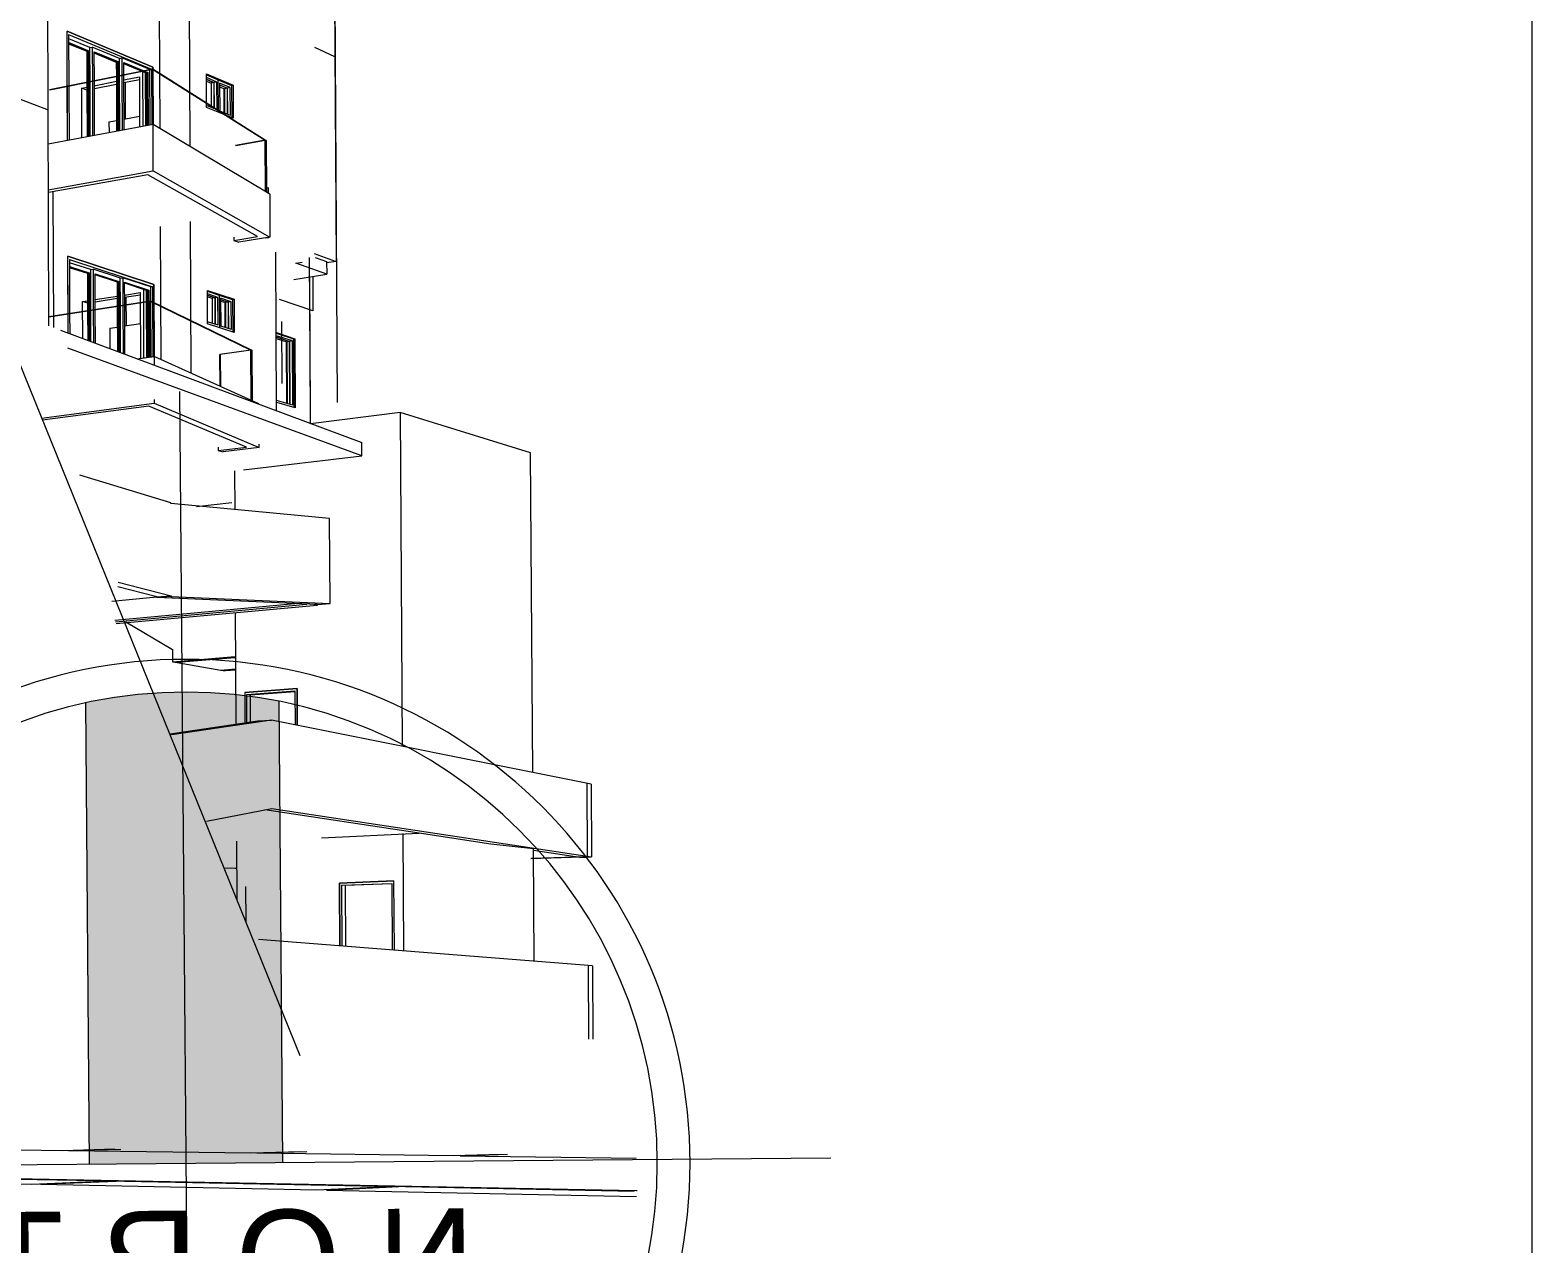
# Model space of a CAD drawing. Header units: metres. Extents: x -144 to 1000, y -717 to 29.
# Drawn here: x 15.32 to 20.7, y -564.7 to -560.35 of the extents above; entities that cross this region are included whole.
import ezdxf

# ---------------------------------------------------------------- set-up
doc = ezdxf.new("R2010")
doc.units = ezdxf.units.M
doc.layers.get('0').update_dxf_attribs({"color": 1})
for name, color, linetype, lineweight in [('A-DETL-THIN', 1, 'Continuous', 9), ('A-DOOR-FRAM', 1, 'Continuous', 9), ('A-DOOR-GLAZ', 1, 'Continuous', 9), ('A-FLOR', 2, 'Continuous', 9), ('A-FLOR-HRAL', 1, 'Continuous', 9), ('A-GLAZ', 1, 'Continuous', 9), ('A-WALL', 4, 'Continuous', 9), ('AX-065-C-SOLAR$0$hatch_polil', 1, 'Continuous', 18), ('AX-065-C-SOLAR$0$TEXT50', 1, 'Continuous', 18), ('I-FURN', 2, 'Continuous', 9), ('S-BEAM', 1, 'Continuous', 9), ('S-COLS', 7, 'Continuous', 9)]:
    doc.layers.add(name, color=color, linetype=linetype, lineweight=lineweight)
doc.styles.add('Arial', font='arial.ttf', dxfattribs={"height": 0.433594})

# ---------------------------------------------------------------- blocks, each defined once
blk = doc.blocks.new('NORTE_dwg_AX-065-C-SOLAR$0$AX-NORTE-1554322-INDICE Y PORTADA')
at = {"lineweight": 18}
blk.add_hatch(color=256, dxfattribs=at).paths.add_polyline_path([(-57.5544, -4.5836), (-58.4245, -4.5836), (-58.4245, -2.5082), (-58.2807, -2.4832), (-58.1354, -2.4681), (-57.9894, -2.4631), (-57.8435, -2.4681), (-57.6982, -2.4832), (-57.5544, -2.5082)])
at = {"layer": 'AX-065-C-SOLAR$0$hatch_polil'}
for p, q in [((-57.9894, -9.3915), (-57.9894, -1.1107)), ((-58.4245, -4.5836), (-58.4245, -2.5082)), ((-57.5544, -4.5836), (-57.5544, -2.5082)), ((-55.0884, -4.5836), (-60.8905, -4.5836))]:
    blk.add_line(p, q, dxfattribs=at)
for radius in [2.2679, 2.1205]:
    blk.add_circle((-57.9894, -4.5836), radius, dxfattribs=at)
at = {"layer": 'AX-065-C-SOLAR$0$TEXT50', "insert": (-57.8886, -4.7965), "char_height": 0.43359, "width": 3.328946, "attachment_point": 2, "line_spacing_factor": 0.941778, "style": 'Arial'}
blk.add_mtext('N O R T E', dxfattribs=at)

msp = doc.modelspace()

# ---------------------------------------------------------------- linework, layer by layer
at = {"layer": 'A-DETL-THIN'}
msp.add_line((20.7019, -530.6558), (20.7019, -588.9228), dxfattribs=at)
at = {"layer": 'A-DOOR-FRAM'}
for p, q in [((15.7611, -560.4842), (15.4535, -560.3557)), ((15.4542, -560.5516), (15.4535, -560.3557)), ((15.4589, -560.3679), (15.4595, -560.5506)), ((15.4589, -560.3679), (15.7558, -560.4916)), ((15.5351, -560.4142), (15.459, -560.3826)), ((15.4591, -560.3963), (15.5332, -560.4269)), ((15.5304, -560.4275), (15.5332, -560.4269)), ((15.5332, -560.4269), (15.5337, -560.5358)), ((15.535, -560.4142), (15.5435, -560.4124)), ((15.5355, -560.5355), (15.535, -560.4142)), ((15.641, -560.453), (15.5435, -560.4124)), ((15.5435, -560.4124), (15.544, -560.5338)), ((15.5511, -560.5323), (15.5507, -560.4289)), ((15.5507, -560.4289), (15.6393, -560.4656)), ((15.641, -560.4529), (15.6494, -560.4512)), ((15.6412, -560.5144), (15.641, -560.4529)), ((15.7495, -560.4929), (15.6494, -560.4512)), ((15.6494, -560.4512), (15.6497, -560.5127)), ((15.6365, -560.4662), (15.6393, -560.4656)), ((15.6393, -560.4656), (15.6395, -560.5148)), ((15.6566, -560.5113), (15.6565, -560.4675)), ((15.6565, -560.4675), (15.7281, -560.4972)), ((15.7611, -560.4906), (15.7611, -560.4842)), ((15.7644, -561.263), (15.4564, -561.1618)), ((15.4572, -561.367), (15.4564, -561.1618)), ((15.4618, -561.1735), (15.4625, -561.3656)), ((15.4618, -561.1735), (15.7595, -561.271)), ((15.5381, -561.21), (15.4619, -561.1851)), ((15.462, -561.1988), (15.5362, -561.2229)), ((15.538, -561.21), (15.5466, -561.2086)), ((15.5386, -561.3545), (15.538, -561.21)), ((15.6442, -561.2405), (15.5466, -561.2086)), ((15.5466, -561.2086), (15.5471, -561.3532)), ((15.5334, -561.2234), (15.5362, -561.2229)), ((15.5362, -561.2229), (15.5367, -561.3548)), ((15.5542, -561.3521), (15.5538, -561.2245)), ((15.5538, -561.2245), (15.6425, -561.2533)), ((15.6396, -561.2537), (15.6425, -561.2533)), ((15.6425, -561.2533), (15.6428, -561.3385)), ((15.6441, -561.2405), (15.6526, -561.2391)), ((15.6445, -561.3382), (15.6441, -561.2405)), ((15.7532, -561.272), (15.6526, -561.2391)), ((15.6526, -561.2391), (15.653, -561.3369)), ((15.66, -561.3359), (15.6596, -561.2548)), ((15.6596, -561.2548), (15.7464, -561.283)), ((15.7647, -561.3277), (15.7644, -561.263)), ((15.7436, -561.2835), (15.7464, -561.283)), ((15.7464, -561.283), (15.7466, -561.3226)), ((15.7595, -561.271), (15.7532, -561.272)), ((15.7534, -561.3222), (15.7532, -561.272)), ((15.7595, -561.271), (15.7597, -561.3253)), ((16.2772, -562.7108), (16.0896, -562.725)), ((16.0969, -562.7325), (16.2699, -562.7195)), ((16.2699, -562.7195), (16.2705, -562.8409)), ((16.2779, -562.8424), (16.2772, -562.7108)), ((16.0896, -562.725), (16.0902, -562.8337)), ((16.11, -562.7347), (16.0969, -562.7325)), ((16.0974, -562.8326), (16.0969, -562.7325)), ((16.2698, -562.7227), (16.11, -562.7347)), ((16.1105, -562.8307), (16.11, -562.7347)), ((16.6244, -563.4005), (16.4296, -563.4079)), ((16.4296, -563.4079), (16.4309, -563.633)), ((16.4372, -563.4159), (16.6168, -563.4092)), ((16.4384, -563.6332), (16.4372, -563.4159)), ((16.45, -563.4171), (16.4372, -563.4159)), ((16.6167, -563.4108), (16.45, -563.4171)), ((16.45, -563.4171), (16.4513, -563.6346)), ((16.6168, -563.4092), (16.6182, -563.6478)), ((16.6259, -563.6484), (16.6244, -563.4005))]:
    msp.add_line(p, q, dxfattribs=at)
at = {"layer": 'A-DOOR-FRAM', "color": 251, "true_color": 0x525252}
for p, q in [((15.5247, -560.4287), (15.4592, -560.4016)), ((15.5247, -560.4287), (15.5304, -560.4275)), ((15.5251, -560.5375), (15.5247, -560.4287)), ((15.6309, -560.4673), (15.5508, -560.4342)), ((15.6309, -560.4673), (15.6365, -560.4662)), ((15.631, -560.5164), (15.6309, -560.4673)), ((15.7197, -560.4989), (15.6566, -560.4727)), ((15.5277, -561.2243), (15.4621, -561.203)), ((15.5277, -561.2243), (15.5334, -561.2234)), ((15.5282, -561.3561), (15.5277, -561.2243)), ((15.634, -561.2546), (15.5539, -561.2286)), ((15.634, -561.2546), (15.6396, -561.2537)), ((15.6343, -561.3398), (15.634, -561.2546)), ((15.7379, -561.2843), (15.6597, -561.2589)), ((15.7281, -561.3254), (15.7279, -561.2811)), ((15.7379, -561.2843), (15.7436, -561.2835)), ((15.7381, -561.3239), (15.7379, -561.2843))]:
    msp.add_line(p, q, dxfattribs=at)
at = {"layer": 'A-DOOR-FRAM', "color": 253, "true_color": 0x9c9c9c}
for p, q in [((15.642, -560.7118), (15.6412, -560.5144)), ((15.6497, -560.5127), (15.6505, -560.7102)), ((15.6574, -560.7089), (15.6566, -560.5113)), ((15.7281, -560.4972), (15.7431, -560.5034)), ((15.7403, -560.504), (15.7431, -560.5034)), ((15.7431, -560.5034), (15.7439, -560.6926)), ((15.7562, -560.4918), (15.7499, -560.493)), ((15.7507, -560.6913), (15.7499, -560.493)), ((15.7562, -560.4918), (15.757, -560.6901)), ((15.4549, -560.7471), (15.4542, -560.5516)), ((15.4595, -560.5506), (15.4602, -560.7461)), ((15.5337, -560.5358), (15.5344, -560.7321)), ((15.5362, -560.7318), (15.5355, -560.5355)), ((15.544, -560.5338), (15.5448, -560.7302)), ((15.5519, -560.7288), (15.5511, -560.5323)), ((15.6395, -560.5148), (15.6403, -560.7122)), ((15.4574, -561.437), (15.4572, -561.367)), ((15.4625, -561.3662), (15.4627, -561.439)), ((15.5367, -561.3548), (15.5372, -561.4668)), ((15.539, -561.4674), (15.5386, -561.3545)), ((15.5471, -561.3532), (15.5476, -561.4706)), ((15.5547, -561.4733), (15.5542, -561.3521)), ((15.6428, -561.3385), (15.6435, -561.5065)), ((15.6452, -561.5071), (15.6445, -561.3382)), ((15.653, -561.3369), (15.6537, -561.5103)), ((15.6607, -561.5129), (15.66, -561.3359)), ((15.7466, -561.3226), (15.7474, -561.5232)), ((15.7542, -561.5222), (15.7534, -561.3222)), ((15.7597, -561.3253), (15.7606, -561.5213)), ((15.7655, -561.5209), (15.7647, -561.3277))]:
    msp.add_line(p, q, dxfattribs=at)
at = {"layer": 'A-DOOR-FRAM', "color": 9, "true_color": 0xbbbbbb}
for p, q in [((15.7347, -560.5051), (15.7197, -560.4989)), ((15.7254, -560.6961), (15.7246, -560.5009)), ((15.7347, -560.5051), (15.7403, -560.504)), ((15.7355, -560.6942), (15.7347, -560.5051)), ((15.5259, -560.7338), (15.5251, -560.5375)), ((15.6318, -560.7138), (15.631, -560.5164)), ((15.5286, -561.4636), (15.5282, -561.3561)), ((15.635, -561.5033), (15.6343, -561.3398)), ((15.7289, -561.5258), (15.7281, -561.3254)), ((15.7389, -561.5244), (15.7381, -561.3239))]:
    msp.add_line(p, q, dxfattribs=at)
at = {"layer": 'A-DOOR-FRAM', "color": 254, "true_color": 0xd8d8d8}
msp.add_line((15.762, -560.6897), (15.7611, -560.4906), dxfattribs=at)
at = {"layer": 'A-DOOR-GLAZ'}
for p, q in [((15.4591, -560.398), (15.5304, -560.4275)), ((15.5308, -560.5364), (15.5304, -560.4275)), ((15.5508, -560.4307), (15.6365, -560.4662)), ((15.6367, -560.5153), (15.6365, -560.4662)), ((15.6565, -560.4692), (15.7253, -560.4978)), ((15.462, -561.2002), (15.5334, -561.2234)), ((15.5339, -561.3552), (15.5334, -561.2234)), ((15.5538, -561.2258), (15.6396, -561.2537)), ((15.64, -561.3389), (15.6396, -561.2537)), ((15.6597, -561.2562), (15.7436, -561.2835)), ((15.7437, -561.323), (15.7436, -561.2835))]:
    msp.add_line(p, q, dxfattribs=at)
at = {"layer": 'A-DOOR-GLAZ', "color": 251, "true_color": 0x525252}
for p, q in [((15.5276, -560.4281), (15.4591, -560.3998)), ((15.5304, -560.4275), (15.5276, -560.4281)), ((15.5276, -560.4281), (15.528, -560.537)), ((15.6337, -560.4667), (15.5508, -560.4324)), ((15.6365, -560.4662), (15.6337, -560.4667)), ((15.6337, -560.4667), (15.6339, -560.5159)), ((15.7225, -560.4983), (15.6565, -560.471)), ((15.5306, -561.2238), (15.462, -561.2016)), ((15.5334, -561.2234), (15.5306, -561.2238)), ((15.5306, -561.2238), (15.5311, -561.3557)), ((15.6368, -561.2542), (15.5538, -561.2272)), ((15.6396, -561.2537), (15.6368, -561.2542)), ((15.6368, -561.2542), (15.6372, -561.3394)), ((15.7408, -561.2839), (15.6597, -561.2575)), ((15.7436, -561.2835), (15.7408, -561.2839)), ((15.7408, -561.2839), (15.7409, -561.3234))]:
    msp.add_line(p, q, dxfattribs=at)
at = {"layer": 'A-DOOR-GLAZ', "color": 9, "true_color": 0xbbbbbb}
for p, q in [((15.7375, -560.5045), (15.7225, -560.4983)), ((15.7403, -560.504), (15.7375, -560.5045)), ((15.7375, -560.5045), (15.7383, -560.6937)), ((15.528, -560.537), (15.5287, -560.7332)), ((15.6339, -560.5159), (15.6347, -560.7132)), ((15.5311, -561.3557), (15.5315, -561.4646)), ((15.6372, -561.3394), (15.6378, -561.5043)), ((15.7409, -561.3234), (15.7418, -561.524))]:
    msp.add_line(p, q, dxfattribs=at)
at = {"layer": 'A-DOOR-GLAZ', "color": 253, "true_color": 0x9c9c9c}
for p, q in [((15.7253, -560.4978), (15.7403, -560.504)), ((15.7411, -560.6932), (15.7403, -560.504)), ((15.5316, -560.7327), (15.5308, -560.5364)), ((15.6375, -560.7127), (15.6367, -560.5153)), ((15.5343, -561.4657), (15.5339, -561.3552)), ((15.6406, -561.5054), (15.64, -561.3389)), ((15.7446, -561.5236), (15.7437, -561.323))]:
    msp.add_line(p, q, dxfattribs=at)
at = {"layer": 'A-FLOR', "lineweight": 9}
for p, q in [((16.2733, -561.1872), (16.2959, -561.1836)), ((16.3834, -561.2266), (16.2733, -561.1872)), ((16.3418, -561.1663), (16.3831, -561.1813)), ((16.3831, -561.1813), (16.3834, -561.2266)), ((16.2658, -561.2447), (16.3834, -561.2266)), ((15.4294, -561.4267), (16.5089, -561.8296)), ((16.5092, -561.8768), (15.4557, -561.4917)), ((16.5092, -561.8768), (16.5089, -561.8296)), ((16.0857, -561.927), (16.5092, -561.8768)), ((15.6141, -562.3976), (15.7743, -562.3823)), ((16.2689, -562.4075), (15.6242, -562.4666)), ((16.0542, -562.6007), (15.8478, -562.6177)), ((15.8478, -562.6177), (16.0042, -562.645)), ((16.0042, -562.645), (16.0562, -562.6408)), ((16.7144, -563.2292), (16.1617, -563.146)), ((16.3653, -563.2456), (16.7144, -563.2292)), ((16.0161, -563.3549), (16.0595, -563.3535)), ((15.4379, -564.3669), (14.8311, -564.3587)), ((15.625, -564.3619), (15.4379, -564.3669)), ((15.6456, -564.3622), (15.4587, -564.3672)), ((16.1112, -564.3761), (15.4587, -564.3672)), ((16.2907, -564.3707), (16.1112, -564.3761)), ((16.3129, -564.371), (16.1336, -564.3764)), ((16.8371, -564.3859), (16.1336, -564.3764)), ((17.0073, -564.3801), (16.8371, -564.3859)), ((17.0312, -564.3804), (16.8613, -564.3862)), ((17.4918, -564.3947), (16.8613, -564.3862)), ((11.3746, -564.3916), (17.494, -564.5096)), ((15.3266, -564.4875), (14.4383, -564.4694)), ((14.754, -564.4586), (15.629, -564.4755)), ((15.629, -564.4755), (15.3266, -564.4875)), ((15.6595, -564.4761), (15.3576, -564.4882)), ((16.3481, -564.5084), (15.3576, -564.4882)), ((15.629, -564.4755), (15.6305, -564.4773)), ((15.6595, -564.4761), (16.6316, -564.495)), ((16.6316, -564.495), (16.3481, -564.5084)), ((16.6655, -564.4956), (16.3828, -564.5091)), ((16.6316, -564.495), (16.6335, -564.4972)), ((16.6655, -564.4956), (17.4849, -564.5115)), ((17.494, -564.5317), (16.3828, -564.5091)), ((17.494, -564.5096), (17.4959, -564.5096))]:
    msp.add_line(p, q, dxfattribs=at)
at = {"layer": 'A-FLOR-HRAL'}
for p, q in [((15.39, -560.5646), (15.761, -560.4906)), ((15.761, -560.4906), (16.1665, -560.7466)), ((15.761, -560.4906), (15.7618, -560.6897)), ((16.1665, -560.7466), (16.1675, -560.9318)), ((15.3876, -561.3779), (15.7523, -561.3217)), ((15.7523, -561.3217), (16.1154, -561.4983)), ((15.7523, -561.3217), (15.7532, -561.5224)), ((16.1154, -561.4983), (16.1163, -561.6798))]:
    msp.add_line(p, q, dxfattribs=at)
at = {"layer": 'A-FLOR-HRAL', "color": 253, "true_color": 0x9c9c9c}
for p, q in [((15.3916, -560.5652), (15.7594, -560.4918)), ((15.7594, -560.4918), (15.761, -560.4906)), ((15.7603, -560.6896), (15.7594, -560.4918)), ((15.7594, -560.4918), (16.1629, -560.7465)), ((16.1629, -560.7465), (16.0571, -560.7657)), ((16.1639, -560.9296), (16.1629, -560.7465)), ((16.1629, -560.7465), (16.1665, -560.7466)), ((16.1665, -560.7466), (16.1629, -560.7473)), ((15.7508, -561.3227), (15.7523, -561.3217)), ((15.3876, -561.3786), (15.7508, -561.3227)), ((15.7516, -561.5227), (15.7508, -561.3227)), ((15.7508, -561.3227), (16.1118, -561.4981)), ((16.1118, -561.4981), (16.0008, -561.5138)), ((16.0013, -561.6278), (16.0008, -561.5138)), ((16.1127, -561.6782), (16.1118, -561.4981)), ((16.1118, -561.4981), (16.1154, -561.4983)), ((16.1154, -561.4983), (16.1118, -561.4988))]:
    msp.add_line(p, q, dxfattribs=at)
at = {"layer": 'A-FLOR-HRAL', "color": 254, "true_color": 0xd8d8d8}
for p, q in [((16.1629, -560.7473), (16.0585, -560.7662)), ((16.0008, -561.5138), (16.0022, -561.5143)), ((16.1118, -561.4988), (16.0022, -561.5143)), ((16.0022, -561.5143), (16.0027, -561.6284))]:
    msp.add_line(p, q, dxfattribs=at)
at = {"layer": 'A-GLAZ', "lineweight": 9}
for p, q in [((15.9525, -560.5122), (15.9951, -560.5303)), ((15.9904, -560.5377), (15.9525, -560.5217)), ((15.9526, -560.5276), (15.9809, -560.5396)), ((15.9904, -560.5377), (15.9809, -560.5396)), ((15.9813, -560.6297), (15.9809, -560.5396)), ((15.9908, -560.6357), (15.9904, -560.5377)), ((15.9951, -560.5303), (16.0425, -560.5504)), ((15.9956, -560.6387), (15.9951, -560.5303)), ((16.0379, -560.5578), (15.9999, -560.5418)), ((15.9999, -560.5418), (16.0004, -560.6415)), ((16, -560.5477), (16.0284, -560.5597)), ((16.0379, -560.5578), (16.0284, -560.5597)), ((16.0288, -560.6532), (16.0284, -560.5597)), ((16.0383, -560.6571), (16.0379, -560.5578)), ((16.0425, -560.5504), (16.0431, -560.6654)), ((16.0383, -560.6571), (16.0004, -560.6415)), ((15.9561, -561.2871), (15.9988, -561.3013)), ((15.994, -561.3092), (15.9561, -561.2966)), ((15.9561, -561.3013), (15.9845, -561.3107)), ((15.994, -561.3092), (15.9845, -561.3107)), ((15.9849, -561.4064), (15.9845, -561.3107)), ((15.9945, -561.4094), (15.994, -561.3092)), ((15.9988, -561.3013), (16.0463, -561.3171)), ((15.9988, -561.3013), (15.9993, -561.418)), ((16.0034, -561.317), (16.0321, -561.3265)), ((16.0416, -561.325), (16.0036, -561.3124)), ((16.0036, -561.3124), (16.0041, -561.4125)), ((16.0463, -561.3171), (16.0468, -561.4332)), ((16.0416, -561.325), (16.0321, -561.3265)), ((16.0325, -561.4216), (16.0321, -561.3265)), ((16.0421, -561.4247), (16.0416, -561.325)), ((15.9945, -561.4094), (15.9566, -561.3973)), ((16.0421, -561.4247), (16.0041, -561.4125)), ((16.2027, -561.4379), (16.2647, -561.458)), ((16.2604, -561.4656), (16.2027, -561.4469)), ((16.2028, -561.4512), (16.2512, -561.4669)), ((16.2604, -561.4656), (16.2512, -561.4669)), ((16.2524, -561.6928), (16.2512, -561.4669)), ((16.2616, -561.6955), (16.2604, -561.4656)), ((16.2647, -561.458), (16.266, -561.7037)), ((16.2616, -561.6955), (16.2039, -561.6785))]:
    msp.add_line(p, q, dxfattribs=at)
at = {"layer": 'A-GLAZ', "color": 28, "lineweight": 9, "true_color": 0x0d0d0d}
for p, q in [((15.9787, -560.54), (15.9526, -560.529)), ((15.9526, -560.5348), (15.9692, -560.5419)), ((15.9809, -560.5396), (15.9692, -560.5419)), ((15.9692, -560.5419), (15.9696, -560.6223)), ((15.9809, -560.5396), (15.9787, -560.54)), ((15.9787, -560.54), (15.9792, -560.6283)), ((16.0263, -560.5601), (16, -560.549)), ((16, -560.5548), (16.0168, -560.5619)), ((16.0284, -560.5597), (16.0168, -560.5619)), ((16.0168, -560.5619), (16.0172, -560.6485)), ((16.0284, -560.5597), (16.0263, -560.5601)), ((16.0263, -560.5601), (16.0267, -560.6524)), ((15.9824, -561.311), (15.9562, -561.3023)), ((15.9562, -561.307), (15.9729, -561.3125)), ((15.9845, -561.3107), (15.9729, -561.3125)), ((15.9729, -561.3125), (15.9733, -561.4026)), ((15.9845, -561.3107), (15.9824, -561.311)), ((15.9824, -561.311), (15.9828, -561.4057)), ((16.03, -561.3268), (16.0036, -561.3181)), ((16.0037, -561.3227), (16.0205, -561.3282)), ((16.0321, -561.3265), (16.0205, -561.3282)), ((16.0205, -561.3282), (16.0209, -561.4179)), ((16.0321, -561.3265), (16.03, -561.3268)), ((16.03, -561.3268), (16.0304, -561.4209)), ((16.2492, -561.4672), (16.2028, -561.4522)), ((16.2028, -561.4564), (16.2401, -561.4685)), ((16.2512, -561.4669), (16.2401, -561.4685)), ((16.2401, -561.4685), (16.2413, -561.6895)), ((16.2512, -561.4669), (16.2492, -561.4672)), ((16.2492, -561.4672), (16.2504, -561.6922))]:
    msp.add_line(p, q, dxfattribs=at)
at = {"layer": 'A-GLAZ', "color": 253, "lineweight": 9, "true_color": 0x9c9c9c}
for p, q in [((15.9908, -560.6376), (15.953, -560.622)), ((15.9813, -560.6337), (15.9813, -560.6297)), ((15.9908, -560.6376), (15.9908, -560.6357)), ((15.9957, -560.6459), (15.9956, -560.6387))]:
    msp.add_line(p, q, dxfattribs=at)
at = {"layer": 'A-GLAZ', "color": 253, "lineweight": 9, "true_color": 0xa1a1a1}
for p, q in [((15.9696, -560.6223), (15.9697, -560.6289)), ((15.9792, -560.6283), (15.9792, -560.6328))]:
    msp.add_line(p, q, dxfattribs=at)
at = {"layer": 'A-WALL', "lineweight": 9}
for p, q in [((15.3884, -561.4112), (15.3591, -552.9484)), ((16.3844, -555.3784), (16.417, -561.1802)), ((14.112, -560.1492), (15.3858, -560.6379)), ((15.7867, -560.7043), (15.7849, -560.2793)), ((15.8907, -560.2569), (15.893, -560.7677)), ((15.4549, -560.7471), (15.4535, -560.3557)), ((15.4535, -560.3557), (15.7611, -560.4842)), ((16.4129, -560.4472), (16.3404, -560.4142)), ((15.953, -560.6284), (15.9524, -560.5089)), ((15.9524, -560.5089), (16.0478, -560.5494)), ((16.0425, -560.5504), (16.0478, -560.5494)), ((16.0478, -560.5494), (16.0484, -560.6676)), ((15.7614, -560.6894), (15.3861, -560.7602)), ((15.7621, -560.856), (15.7614, -560.6894)), ((16.1795, -560.939), (15.7614, -560.6894)), ((16.2886, -564.0269), (14.9925, -560.8293)), ((15.386, -560.9235), (15.7621, -560.856)), ((15.7428, -560.8704), (15.3865, -560.9341)), ((16.1352, -561.0916), (15.7428, -560.8704)), ((15.7621, -560.856), (16.1802, -561.0935)), ((15.4024, -560.9312), (15.4041, -561.4169)), ((16.1749, -560.9169), (16.1674, -560.9179)), ((16.175, -560.9363), (16.1749, -560.9169)), ((16.1795, -560.939), (16.1802, -561.0935)), ((15.8942, -561.0373), (15.8967, -561.5802)), ((15.7903, -561.532), (15.7882, -561.0551)), ((16.0505, -561.1054), (16.1352, -561.0916)), ((16.0505, -561.0935), (16.0505, -561.1054)), ((16.0505, -561.1054), (16.0682, -561.1117)), ((16.1802, -561.0935), (16.0682, -561.1117)), ((16.1644, -561.0965), (16.1758, -561.0951)), ((16.204, -561.7156), (16.2011, -561.1477)), ((16.3391, -561.1518), (16.417, -561.1802)), ((15.4574, -561.437), (15.4564, -561.1618)), ((15.4564, -561.1618), (15.7644, -561.263)), ((16.417, -561.1802), (16.3829, -561.1855)), ((16.3256, -561.7609), (16.3227, -561.2359)), ((15.9566, -561.4044), (15.956, -561.2845)), ((15.956, -561.2845), (16.0515, -561.3163)), ((16.0462, -561.3171), (16.0515, -561.3163)), ((16.0515, -561.3163), (16.0521, -561.4349)), ((16.0521, -561.4349), (15.9566, -561.4044)), ((16.2033, -561.4357), (16.2698, -561.4573)), ((16.2647, -561.458), (16.2698, -561.4573)), ((16.2698, -561.4573), (16.2711, -561.7052)), ((15.7041, -561.5295), (15.7649, -561.5208)), ((16.1409, -561.691), (15.7649, -561.5208)), ((15.7649, -561.5208), (15.7651, -561.552)), ((15.362, -561.7419), (15.7657, -561.6879)), ((15.7656, -561.675), (15.7657, -561.6879)), ((15.7657, -561.6879), (16.1417, -561.8472)), ((16.1409, -561.6922), (16.1409, -561.691)), ((16.2711, -561.7052), (16.2046, -561.6856)), ((15.7462, -561.6987), (15.3654, -561.7494)), ((16.0961, -561.8458), (15.7462, -561.6987)), ((16.6471, -561.7224), (16.3253, -561.7629)), ((17.1142, -561.8658), (16.6471, -561.7224)), ((16.6471, -561.7224), (16.6543, -562.9148)), ((15.9947, -561.8463), (15.9948, -561.8582)), ((15.9948, -561.8582), (16.0961, -561.8458)), ((15.9948, -561.8582), (16.0127, -561.863)), ((16.1417, -561.8472), (16.0127, -561.863)), ((16.1417, -561.8472), (16.1416, -561.8352)), ((17.1223, -563.0122), (17.1142, -561.8658)), ((15.8246, -562.0456), (15.499, -561.9466)), ((16.0555, -562.0692), (16.0549, -561.9304)), ((15.8246, -562.0481), (15.8246, -562.0456)), ((16.3939, -562.1017), (15.8246, -562.0481)), ((16.0431, -562.0461), (15.9174, -562.0602)), ((16.3956, -562.4066), (16.3939, -562.1017)), ((15.6361, -562.3298), (15.826, -562.3783)), ((15.7751, -562.3825), (15.6348, -562.347)), ((15.7751, -562.3825), (15.826, -562.3783)), ((15.826, -562.3809), (15.7751, -562.385)), ((15.7751, -562.385), (15.7751, -562.3825)), ((16.3495, -562.4104), (15.7751, -562.385)), ((15.826, -562.3783), (15.826, -562.3809)), ((15.826, -562.3809), (16.3956, -562.4066)), ((15.6263, -562.4717), (16.3124, -562.409)), ((16.3495, -562.4129), (15.6293, -562.4785)), ((16.0593, -562.8362), (16.0573, -562.4382)), ((16.3495, -562.4129), (16.3385, -562.41)), ((16.3495, -562.4104), (16.3956, -562.4066)), ((16.3495, -562.4104), (16.3495, -562.4129)), ((15.6639, -562.4718), (15.8311, -562.5715)), ((15.8311, -562.5715), (15.8313, -562.6148)), ((15.8313, -562.6148), (16.0552, -562.5963)), ((16.0553, -562.6006), (16.0542, -562.6007)), ((15.8313, -562.6148), (15.8478, -562.6177)), ((16.0042, -562.645), (16.02, -562.6478)), ((16.0574, -562.6448), (16.02, -562.6478)), ((16.0562, -562.6408), (16.057, -562.6408)), ((16.0896, -562.725), (16.2772, -562.7108)), ((16.2772, -562.7108), (16.2779, -562.8424)), ((15.8232, -562.8732), (16.1367, -562.8269)), ((16.1858, -562.824), (15.8282, -562.8771)), ((16.1367, -562.8269), (16.1858, -562.824)), ((17.3308, -563.0541), (16.1858, -562.824)), ((15.8282, -562.8771), (15.8233, -562.8762)), ((17.3181, -563.3123), (17.3162, -563.0511)), ((17.3308, -563.0541), (17.3327, -563.3145)), ((15.9527, -563.1867), (16.1874, -563.1402)), ((16.1874, -563.1402), (17.3327, -563.3145)), ((16.0623, -563.4673), (16.0613, -563.2579)), ((16.6562, -563.2299), (16.6588, -563.6501)), ((16.9714, -563.268), (16.7144, -563.2292)), ((17.1242, -563.2854), (16.9714, -563.268)), ((17.1156, -563.3189), (17.3181, -563.3123)), ((17.127, -563.6881), (17.1242, -563.2854)), ((17.2902, -563.316), (17.1247, -563.2911)), ((16.0557, -563.3562), (16.0288, -563.3542)), ((16.0557, -563.3562), (16.0401, -563.3541)), ((16.0615, -563.356), (16.0557, -563.3562)), ((16.0595, -563.3535), (16.0607, -563.3534)), ((17.3327, -563.3145), (17.1151, -563.3216)), ((17.2902, -563.316), (17.3327, -563.3145)), ((16.4296, -563.4079), (16.6244, -563.4005)), ((16.4309, -563.633), (16.4296, -563.4079)), ((16.6259, -563.6484), (16.6244, -563.4005)), ((16.0931, -563.4207), (16.0937, -563.546)), ((17.3357, -563.7045), (16.139, -563.6101)), ((17.323, -563.9678), (17.3211, -563.7034)), ((17.3357, -563.7045), (17.3376, -563.9677))]:
    msp.add_line(p, q, dxfattribs=at)
at = {"layer": 'A-WALL', "color": 254, "lineweight": 9, "true_color": 0xd8d8d8}
for p, q in [((15.7611, -560.4842), (15.762, -560.6897)), ((16.1635, -560.9184), (16.1635, -560.9295))]:
    msp.add_line(p, q, dxfattribs=at)
at = {"layer": 'A-WALL', "color": 9, "lineweight": 9, "true_color": 0xbbbbbb}
for p, q in [((15.5059, -560.5597), (15.525, -560.5559)), ((15.5065, -560.7374), (15.5059, -560.5597)), ((15.5246, -560.5672), (15.5059, -560.5597)), ((15.5246, -560.5672), (15.5252, -560.7339)), ((15.5508, -560.5508), (15.6306, -560.535)), ((15.6305, -560.5462), (15.551, -560.5619)), ((15.7123, -560.53), (15.6562, -560.5411)), ((15.6563, -560.5299), (15.7124, -560.5187)), ((15.6627, -560.6693), (15.6622, -560.5398)), ((15.7124, -560.5187), (15.7132, -560.6984)), ((15.6657, -561.4106), (15.6653, -561.3087)), ((15.7156, -561.2922), (15.7166, -561.5276)), ((15.5092, -561.4564), (15.5087, -561.3245)), ((15.5275, -561.3303), (15.528, -561.4634))]:
    msp.add_line(p, q, dxfattribs=at)
at = {"layer": 'A-WALL', "color": 28, "lineweight": 9, "true_color": 0x0d0d0d}
for p, q in [((16.0167, -560.6482), (16.0163, -560.5617)), ((16.0203, -561.4177), (16.0199, -561.328)), ((16.2406, -561.6893), (16.2394, -561.4682))]:
    msp.add_line(p, q, dxfattribs=at)
at = {"layer": 'A-WALL', "color": 253, "lineweight": 9, "true_color": 0x9c9c9c}
for p, q in [((16.0484, -560.6676), (15.953, -560.6284)), ((16.1674, -560.9179), (16.1638, -560.9183)), ((15.7644, -561.263), (15.7655, -561.5209))]:
    msp.add_line(p, q, dxfattribs=at)
at = {"layer": 'A-WALL', "color": 251, "lineweight": 9, "true_color": 0x525252}
for p, q in [((15.5087, -561.3245), (15.5279, -561.3215)), ((15.5537, -561.3174), (15.6336, -561.305)), ((15.6336, -561.3138), (15.5539, -561.3262)), ((15.7155, -561.3011), (15.6593, -561.3098)), ((15.6594, -561.301), (15.7156, -561.2922)), ((15.5275, -561.3303), (15.5087, -561.3245))]:
    msp.add_line(p, q, dxfattribs=at)
at = {"layer": 'I-FURN', "color": 9, "lineweight": 9, "true_color": 0xbbbbbb}
for p, q in [((15.6035, -560.6808), (15.631, -560.6756)), ((15.6571, -560.6706), (15.7129, -560.6599)), ((15.6035, -560.6808), (15.6036, -560.7192)), ((15.6064, -561.4197), (15.6345, -561.4155)), ((15.6064, -561.4197), (15.6067, -561.4928)), ((15.6601, -561.4117), (15.716, -561.4033))]:
    msp.add_line(p, q, dxfattribs=at)
at = {"layer": 'S-BEAM', "lineweight": 9}
for p, q in [((16.3335, -561.2343), (16.3341, -561.3578)), ((16.3341, -561.3578), (16.2146, -561.3171))]:
    msp.add_line(p, q, dxfattribs=at)
at = {"layer": 'S-COLS', "lineweight": 9}
for p, q in [((16.386, -555.4797), (16.4209, -561.6857)), ((16.3252, -561.6947), (16.3223, -561.1662))]:
    msp.add_line(p, q, dxfattribs=at)
at = {"layer": 'S-COLS', "color": 28, "lineweight": 9, "true_color": 0x0d0d0d}
msp.add_line((16.2241, -561.6182), (16.2229, -561.3952), dxfattribs=at)

# ---------------------------------------------------------------- block references
at = {"xscale": -0.7961244896004952, "yscale": 0.7961244896004959, "zscale": 0.796124489600496, "rotation": 0.4650885941955085}
msp.add_blockref('NORTE_dwg_AX-065-C-SOLAR$0$AX-NORTE-1554322-INDICE Y PORTADA', (-30.3151, -561.1376), dxfattribs=at)

doc.saveas('drawing.dxf')
